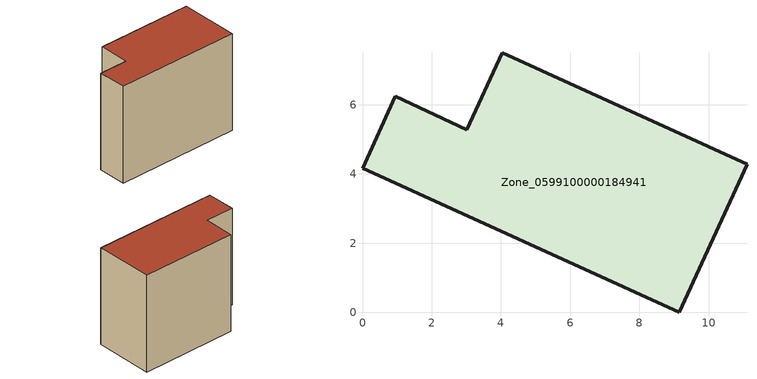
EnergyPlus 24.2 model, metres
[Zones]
Zone_0599100000184941
 floor ground (C_G): 9.15,0 0,4.17 0.94,6.24 3.01,5.28 4.03,7.51 11.11,4.28 z0
 wall outside (C_F): 3.01,5.28 0.94,6.24 0,4.17 9.15,0 11.11,4.28 4.03,7.51 3.01,5.28 z0:7.89
 roof outside (C_R): 11.11,4.28 4.03,7.51 3.01,5.28 0.94,6.24 0,4.17 9.15,0 z7.89
[BUILDING]
Pand.0599100000184941: North Axis=0; Terrain=City; Loads Convergence Tolerance Value=0.04; Temperature Convergence Tolerance Value=0.4; Solar Distribution=FullExterior; Maximum Number of Warmup Days=25; Minimum Number of Warmup Days=1
[Site:Location]
Rotterdam.The.Hague.AP_ZH_NLD Design_Conditions: Latitude=51.96; Longitude=4.45; Time Zone=1; Elevation=-4.5
[SITE:GROUNDTEMPERATURE:BUILDINGSURFACE]
18, 18, 18, 18, 18, 18, 18, 18, 18, 18, 18, 18
[MATERIAL] Thermal Absorptance=0.9; Solar Absorptance=0.7; Visible Absorptance=0.7
Name | Roughness | Thickness | Conductivity | Density | Specific Heat
G.TI.1946 | MediumSmooth | 0.15 | 1 | 540 | 1210
F.TI.1946 | Rough | 0.3 | 0.857143 | 1920 | 840
R.TI.1946 | MediumRough | 0.2 | 0.1 | 1500 | 1000
[CONSTRUCTION]
C_G: G.TI.1946
C_F: F.TI.1946
C_R: R.TI.1946
[ZONE]
Zone_0599100000184941: Type=1; Multiplier=1; Ceiling Height=Autocalculate; Volume=Autocalculate; Floor Area=autocalculate; Part of Total Floor Area=Yes
[ZONEINFILTRATION:DESIGNFLOWRATE]
Infil_Zone_0599100000184941: Zone or ZoneList or Space or SpaceList=Zone_0599100000184941; Schedule=AlwaysOn; Design Flow Rate Calculation Method=Flow/Area; Flow Rate per Floor Area=0.003; Constant Term Coefficient=1; Temperature Term Coefficient=0; Velocity Term Coefficient=0; Velocity Squared Term Coefficient=0
[HVACTEMPLATE:ZONE:IDEALLOADSAIRSYSTEM]
Zone_0599100000184941: Maximum Heating Supply Air Temperature=50; Minimum Cooling Supply Air Temperature=13; Maximum Heating Supply Air Humidity Ratio=0.0156; Minimum Cooling Supply Air Humidity Ratio=0.0077; Heating Limit=NoLimit; Cooling Limit=NoLimit; Dehumidification Control Type=ConstantSensibleHeatRatio; Cooling Sensible Heat Ratio=0.7; Dehumidification Setpoint=60; Humidification Control Type=None; Humidification Setpoint=30; Outdoor Air Method=None; Outdoor Air Flow Rate per Person=0.00944; Outdoor Air Flow Rate per Zone Floor Area=0; Outdoor Air Flow Rate per Zone=0; Demand Controlled Ventilation Type=None; Outdoor Air Economizer Type=NoEconomizer; Heat Recovery Type=None; Sensible Heat Recovery Effectiveness=0.7; Latent Heat Recovery Effectiveness=0.65
[ZONECONTROL:THERMOSTAT]
ThermostatControl_Zone_0599100000184941: Zone or ZoneList=Zone_0599100000184941; Control Type Schedule=DualSetpointControlType; Control 1=Thermostat_Zone_0599100000184941; Temperature Difference Between Cutout And Setpoint=0
[THERMOSTATSETPOINT:DUALSETPOINT]
Thermostat_Zone_0599100000184941: Heating Setpoint Temperature Schedule=HeatingSetpoint_Zone_0599100000184941; Cooling Setpoint Temperature Schedule=CoolingSetpoint_Zone_0599100000184941
[SCHEDULE:COMPACT]
HeatingSetpoint_Zone_0599100000184941: Through: 12/31, For: AllDays, Until: 24:00, 21
CoolingSetpoint_Zone_0599100000184941: Through: 12/31, For: AllDays, Until: 24:00, 24
DualSetpointControlType: Through: 12/31, For: AllDays, Until: 24:00, 4
AlwaysOn: Through: 12/31, For: AllDays, Until: 24:00, 1
